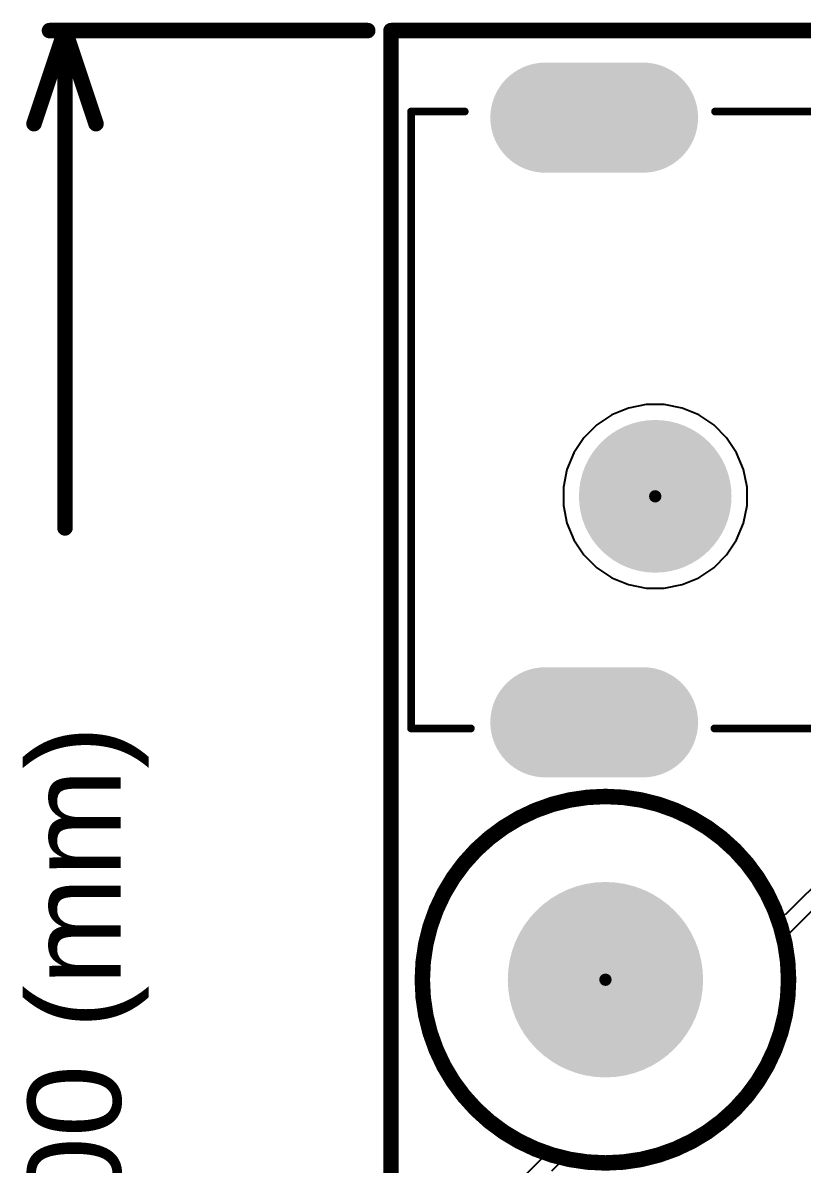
# Model space of a CAD drawing. Header units: inches. Extents: x -0.24 to 5.71, y -0.19 to 1.19.
# Drawn here: x -0.237 to 0.265, y 0.457 to 1.193 of the extents above; entities that cross this region are included whole.
import ezdxf

# ---------------------------------------------------------------- set-up
doc = ezdxf.new("R2010")
doc.units = ezdxf.units.IN
doc.header["$MEASUREMENT"] = 0
for name, color, linetype in [('Board Outline', 216, 'Continuous'), ('Bottom Layer', 5, 'Continuous'), ('Bottom Solder', 6, 'Continuous'), ('Multi-Layer', 9, 'Continuous'), ('Pad Holes', 156, 'Continuous'), ('Top Layer', 1, 'Continuous'), ('Top Overlay', 2, 'Continuous'), ('Top Solder', 216, 'Continuous')]:
    doc.layers.add(name, color=color, linetype=linetype)
doc.styles.add('Arial', font='', dxfattribs={"height": 0.2})
doc.styles.get('Arial').set_extended_font_data('Arial')

# ---------------------------------------------------------------- blocks, each defined once
blk = doc.blocks.new('PJ_051AH_50')
at = {"layer": 'Bottom Layer'}
h = blk.add_hatch(color=5, dxfattribs=at)
edge = h.paths.add_edge_path()
edge.add_arc((0.1122, 0.19488), 0.0315, 90, 270)
edge.add_line((0.1122, 0.16339), (0.1752, 0.16339))
edge.add_arc((0.1752, 0.19488), 0.0315, 270, 450)
edge.add_line((0.1752, 0.22638), (0.1122, 0.22638))
h = blk.add_hatch(color=5, dxfattribs=at)
edge = h.paths.add_edge_path()
edge.add_arc((-0.11417, 0.17913), 0.02953, 270, 450)
edge.add_line((-0.11417, 0.20866), (-0.17323, 0.20866))
edge.add_arc((-0.17323, 0.17913), 0.02953, 90, 270)
edge.add_line((-0.17323, 0.14961), (-0.11417, 0.14961))
h = blk.add_hatch(color=5, dxfattribs=at)
edge = h.paths.add_edge_path()
edge.add_arc((-0.11417, 0.04921), 0.02953, 270, 450)
edge.add_line((-0.11417, 0.07874), (-0.17323, 0.07874))
edge.add_arc((-0.17323, 0.04921), 0.02953, 90, 270)
edge.add_line((-0.17323, 0.01969), (-0.11417, 0.01969))
h = blk.add_hatch(color=5, dxfattribs=at)
edge = h.paths.add_edge_path()
edge.add_arc((-0.17323, -0.15945), 0.02953, 90, 270)
edge.add_line((-0.17323, -0.18898), (-0.11417, -0.18898))
edge.add_arc((-0.11417, -0.15945), 0.02953, 270, 450)
edge.add_line((-0.11417, -0.12992), (-0.17323, -0.12992))
h = blk.add_hatch(color=5, dxfattribs=at)
edge = h.paths.add_edge_path()
edge.add_arc((0.1122, -0.19488), 0.0315, 90, 270)
edge.add_line((0.1122, -0.22638), (0.1752, -0.22638))
edge.add_arc((0.1752, -0.19488), 0.0315, 270, 450)
edge.add_line((0.1752, -0.16339), (0.1122, -0.16339))
at = {"layer": 'Bottom Solder'}
h = blk.add_hatch(color=6, dxfattribs=at)
edge = h.paths.add_edge_path()
edge.add_arc((0.1122, 0.19488), 0.0355, 90, 270)
edge.add_line((0.1122, 0.15939), (0.1752, 0.15939))
edge.add_arc((0.1752, 0.19488), 0.0355, 270, 450)
edge.add_line((0.1752, 0.23038), (0.1122, 0.23038))
h = blk.add_hatch(color=6, dxfattribs=at)
edge = h.paths.add_edge_path()
edge.add_arc((-0.11417, 0.17913), 0.03353, 270, 450)
edge.add_line((-0.11417, 0.21266), (-0.17323, 0.21266))
edge.add_arc((-0.17323, 0.17913), 0.03353, 90, 270)
edge.add_line((-0.17323, 0.14561), (-0.11417, 0.14561))
h = blk.add_hatch(color=6, dxfattribs=at)
edge = h.paths.add_edge_path()
edge.add_arc((-0.11417, 0.04921), 0.03353, 270, 450)
edge.add_line((-0.11417, 0.08274), (-0.17323, 0.08274))
edge.add_arc((-0.17323, 0.04921), 0.03353, 90, 270)
edge.add_line((-0.17323, 0.01569), (-0.11417, 0.01569))
h = blk.add_hatch(color=6, dxfattribs=at)
edge = h.paths.add_edge_path()
edge.add_arc((0.10433, 0.04921), 0.004, 0, 360)
h = blk.add_hatch(color=6, dxfattribs=at)
edge = h.paths.add_edge_path()
edge.add_arc((-0.17323, -0.15945), 0.03353, 90, 270)
edge.add_line((-0.17323, -0.19298), (-0.11417, -0.19298))
edge.add_arc((-0.11417, -0.15945), 0.03353, 270, 450)
edge.add_line((-0.11417, -0.12592), (-0.17323, -0.12592))
h = blk.add_hatch(color=6, dxfattribs=at)
edge = h.paths.add_edge_path()
edge.add_arc((0.1122, -0.19488), 0.0355, 90, 270)
edge.add_line((0.1122, -0.23038), (0.1752, -0.23038))
edge.add_arc((0.1752, -0.19488), 0.0355, 270, 450)
edge.add_line((0.1752, -0.15939), (0.1122, -0.15939))
at = {"layer": 'Multi-Layer'}
h = blk.add_hatch(color=9, dxfattribs=at)
edge = h.paths.add_edge_path()
edge.add_arc((0.1122, 0.19488), 0.0315, 90, 270)
edge.add_line((0.1122, 0.16339), (0.1752, 0.16339))
edge.add_arc((0.1752, 0.19488), 0.0315, 270, 450)
edge.add_line((0.1752, 0.22638), (0.1122, 0.22638))
h = blk.add_hatch(color=9, dxfattribs=at)
edge = h.paths.add_edge_path()
edge.add_arc((-0.11417, 0.17913), 0.02953, 270, 450)
edge.add_line((-0.11417, 0.20866), (-0.17323, 0.20866))
edge.add_arc((-0.17323, 0.17913), 0.02953, 90, 270)
edge.add_line((-0.17323, 0.14961), (-0.11417, 0.14961))
h = blk.add_hatch(color=9, dxfattribs=at)
edge = h.paths.add_edge_path()
edge.add_arc((-0.11417, 0.04921), 0.02953, 270, 450)
edge.add_line((-0.11417, 0.07874), (-0.17323, 0.07874))
edge.add_arc((-0.17323, 0.04921), 0.02953, 90, 270)
edge.add_line((-0.17323, 0.01969), (-0.11417, 0.01969))
h = blk.add_hatch(color=9, dxfattribs=at)
edge = h.paths.add_edge_path()
edge.add_arc((-0.17323, -0.15945), 0.02953, 90, 270)
edge.add_line((-0.17323, -0.18898), (-0.11417, -0.18898))
edge.add_arc((-0.11417, -0.15945), 0.02953, 270, 450)
edge.add_line((-0.11417, -0.12992), (-0.17323, -0.12992))
h = blk.add_hatch(color=9, dxfattribs=at)
edge = h.paths.add_edge_path()
edge.add_arc((0.1122, -0.19488), 0.0315, 90, 270)
edge.add_line((0.1122, -0.22638), (0.1752, -0.22638))
edge.add_arc((0.1752, -0.19488), 0.0315, 270, 450)
edge.add_line((0.1752, -0.16339), (0.1122, -0.16339))
at = {"layer": 'Pad Holes'}
for points in [[(0.09843, 0.21063), (0.18898, 0.21063), (0.18898, 0.17913), (0.09843, 0.17913)], [(-0.10433, 0.16339), (-0.18307, 0.16339), (-0.18307, 0.19488), (-0.10433, 0.19488)], [(-0.10433, 0.03346), (-0.18307, 0.03346), (-0.18307, 0.06496), (-0.10433, 0.06496)], [(-0.18307, -0.1437), (-0.10433, -0.1437), (-0.10433, -0.1752), (-0.18307, -0.1752)], [(0.09843, -0.17913), (0.18898, -0.17913), (0.18898, -0.21063), (0.09843, -0.21063)]]:
    blk.add_hatch(color=7, dxfattribs=at).paths.add_polyline_path(points)
h = blk.add_hatch(color=7, dxfattribs=at)
edge = h.paths.add_edge_path()
edge.add_arc((0.10433, 0.04921), 0.04921, 0, 360)
at = {"layer": 'Top Layer'}
h = blk.add_hatch(color=1, dxfattribs=at)
edge = h.paths.add_edge_path()
edge.add_arc((0.1122, 0.19488), 0.0315, 90, 270)
edge.add_line((0.1122, 0.16339), (0.1752, 0.16339))
edge.add_arc((0.1752, 0.19488), 0.0315, 270, 450)
edge.add_line((0.1752, 0.22638), (0.1122, 0.22638))
h = blk.add_hatch(color=1, dxfattribs=at)
edge = h.paths.add_edge_path()
edge.add_arc((-0.11417, 0.17913), 0.02953, 270, 450)
edge.add_line((-0.11417, 0.20866), (-0.17323, 0.20866))
edge.add_arc((-0.17323, 0.17913), 0.02953, 90, 270)
edge.add_line((-0.17323, 0.14961), (-0.11417, 0.14961))
h = blk.add_hatch(color=1, dxfattribs=at)
edge = h.paths.add_edge_path()
edge.add_arc((-0.11417, 0.04921), 0.02953, 270, 450)
edge.add_line((-0.11417, 0.07874), (-0.17323, 0.07874))
edge.add_arc((-0.17323, 0.04921), 0.02953, 90, 270)
edge.add_line((-0.17323, 0.01969), (-0.11417, 0.01969))
h = blk.add_hatch(color=1, dxfattribs=at)
edge = h.paths.add_edge_path()
edge.add_arc((-0.17323, -0.15945), 0.02953, 90, 270)
edge.add_line((-0.17323, -0.18898), (-0.11417, -0.18898))
edge.add_arc((-0.11417, -0.15945), 0.02953, 270, 450)
edge.add_line((-0.11417, -0.12992), (-0.17323, -0.12992))
h = blk.add_hatch(color=1, dxfattribs=at)
edge = h.paths.add_edge_path()
edge.add_arc((0.1122, -0.19488), 0.0315, 90, 270)
edge.add_line((0.1122, -0.22638), (0.1752, -0.22638))
edge.add_arc((0.1752, -0.19488), 0.0315, 270, 450)
edge.add_line((0.1752, -0.16339), (0.1122, -0.16339))
at = {"layer": 'Top Solder'}
h = blk.add_hatch(color=216, dxfattribs=at)
edge = h.paths.add_edge_path()
edge.add_arc((0.1122, 0.19488), 0.0355, 90, 270)
edge.add_line((0.1122, 0.15939), (0.1752, 0.15939))
edge.add_arc((0.1752, 0.19488), 0.0355, 270, 450)
edge.add_line((0.1752, 0.23038), (0.1122, 0.23038))
h = blk.add_hatch(color=216, dxfattribs=at)
edge = h.paths.add_edge_path()
edge.add_arc((-0.11417, 0.17913), 0.03353, 270, 450)
edge.add_line((-0.11417, 0.21266), (-0.17323, 0.21266))
edge.add_arc((-0.17323, 0.17913), 0.03353, 90, 270)
edge.add_line((-0.17323, 0.14561), (-0.11417, 0.14561))
h = blk.add_hatch(color=216, dxfattribs=at)
edge = h.paths.add_edge_path()
edge.add_arc((-0.11417, 0.04921), 0.03353, 270, 450)
edge.add_line((-0.11417, 0.08274), (-0.17323, 0.08274))
edge.add_arc((-0.17323, 0.04921), 0.03353, 90, 270)
edge.add_line((-0.17323, 0.01569), (-0.11417, 0.01569))
h = blk.add_hatch(color=216, dxfattribs=at)
edge = h.paths.add_edge_path()
edge.add_arc((0.10433, 0.04921), 0.004, 0, 360)
h = blk.add_hatch(color=216, dxfattribs=at)
edge = h.paths.add_edge_path()
edge.add_arc((-0.17323, -0.15945), 0.03353, 90, 270)
edge.add_line((-0.17323, -0.19298), (-0.11417, -0.19298))
edge.add_arc((-0.11417, -0.15945), 0.03353, 270, 450)
edge.add_line((-0.11417, -0.12592), (-0.17323, -0.12592))
h = blk.add_hatch(color=216, dxfattribs=at)
edge = h.paths.add_edge_path()
edge.add_arc((0.1122, -0.19488), 0.0355, 90, 270)
edge.add_line((0.1122, -0.23038), (0.1752, -0.23038))
edge.add_arc((0.1752, -0.19488), 0.0355, 270, 450)
edge.add_line((0.1752, -0.15939), (0.1122, -0.15939))
at = {"layer": 'Top Overlay'}
for points in [[(-0.145, 0.219, 0.01, 0.01, 0), (-0.151, 0.225, 0.01, 0.01, 0)], [(-0.139, 0.225, 0.01, 0.01, 0), (-0.151, 0.225, 0.01, 0.01, 0)], [(-0.139, 0.225, 0.01, 0.01, 0), (-0.145, 0.219, 0.01, 0.01, 0)], [(0.06614, 0.19882, 0.005, 0.005, 0), (-0.07402, 0.19882, 0.005, 0.005, 0)], [(0.26181, 0.19882, 0.005, 0.005, 0), (0.22323, 0.19882, 0.005, 0.005, 0)], [(0.26181, 0.19882, 0.005, 0.005, 0), (0.26181, -0.19882, 0.005, 0.005, 0)], [(-0.19094, 0.13701, 0.005, 0.005, 0), (-0.19094, 0.08543, 0.005, 0.005, 0)], [(-0.19094, 0.00315, 0.005, 0.005, 0), (-0.19094, -0.11732, 0.005, 0.005, 0)], [(0.06575, -0.19882, 0.005, 0.005, 0), (-0.09252, -0.19882, 0.005, 0.005, 0)], [(0.26181, -0.19882, 0.005, 0.005, 0), (0.22717, -0.19882, 0.005, 0.005, 0)]]:
    blk.add_lwpolyline(points, format="xyseb", dxfattribs=at)
for points in [[(-0.1535, 0.225, 0.005, 0.005, 1), (-0.1485, 0.225, 0.005, 0.005, 1)], [(-0.1535, 0.225, 0.005, 0.005, 1), (-0.1485, 0.225, 0.005, 0.005, 1)], [(-0.1415, 0.225, 0.005, 0.005, 1), (-0.1365, 0.225, 0.005, 0.005, 1)], [(-0.1415, 0.225, 0.005, 0.005, 1), (-0.1365, 0.225, 0.005, 0.005, 1)], [(-0.1475, 0.219, 0.005, 0.005, 1), (-0.1425, 0.219, 0.005, 0.005, 1)], [(-0.1475, 0.219, 0.005, 0.005, 1), (-0.1425, 0.219, 0.005, 0.005, 1)], [(-0.07527, 0.19882, 0.0025, 0.0025, 1), (-0.07277, 0.19882, 0.0025, 0.0025, 1)], [(0.06489, 0.19882, 0.0025, 0.0025, 1), (0.06739, 0.19882, 0.0025, 0.0025, 1)], [(0.22198, 0.19882, 0.0025, 0.0025, 1), (0.22448, 0.19882, 0.0025, 0.0025, 1)], [(0.26056, 0.19882, 0.0025, 0.0025, 1), (0.26306, 0.19882, 0.0025, 0.0025, 1)], [(0.26056, 0.19882, 0.0025, 0.0025, 1), (0.26306, 0.19882, 0.0025, 0.0025, 1)], [(-0.19219, 0.13701, 0.0025, 0.0025, 1), (-0.18969, 0.13701, 0.0025, 0.0025, 1)], [(-0.19219, 0.08543, 0.0025, 0.0025, 1), (-0.18969, 0.08543, 0.0025, 0.0025, 1)], [(-0.19219, 0.00315, 0.0025, 0.0025, 1), (-0.18969, 0.00315, 0.0025, 0.0025, 1)], [(-0.19219, -0.11732, 0.0025, 0.0025, 1), (-0.18969, -0.11732, 0.0025, 0.0025, 1)], [(-0.09377, -0.19882, 0.0025, 0.0025, 1), (-0.09127, -0.19882, 0.0025, 0.0025, 1)], [(0.0645, -0.19882, 0.0025, 0.0025, 1), (0.067, -0.19882, 0.0025, 0.0025, 1)], [(0.22592, -0.19882, 0.0025, 0.0025, 1), (0.22842, -0.19882, 0.0025, 0.0025, 1)], [(0.26056, -0.19882, 0.0025, 0.0025, 1), (0.26306, -0.19882, 0.0025, 0.0025, 1)], [(0.26056, -0.19882, 0.0025, 0.0025, 1), (0.26306, -0.19882, 0.0025, 0.0025, 1)]]:
    blk.add_lwpolyline(points, format="xyseb", close=True, dxfattribs=at)

msp = doc.modelspace()

# ---------------------------------------------------------------- hatches: boundary and pattern name
at = {"layer": 'Bottom Solder'}
h = msp.add_hatch(color=6, dxfattribs=at)
edge = h.paths.add_edge_path()
edge.add_arc((0.13856, 0.5762), 0.004, 0, 360)
at = {"layer": 'Pad Holes'}
h = msp.add_hatch(color=7, dxfattribs=at)
edge = h.paths.add_edge_path()
edge.add_arc((0.13856, 0.5762), 0.06299, 0, 360)
at = {"layer": 'Top Solder'}
h = msp.add_hatch(color=216, dxfattribs=at)
edge = h.paths.add_edge_path()
edge.add_arc((0.13856, 0.5762), 0.004, 0, 360)

# ---------------------------------------------------------------- linework, layer by layer
at = {"layer": 'Board Outline'}
for points in [[(0.00026, 1.188, 0.01, 0.01, 0), (0.00026, 0.007, 0.01, 0.01, 0)], [(0.00026, 1.188, 0.01, 0.01, 0), (5.709, 1.188, 0.01, 0.01, 0)], [(0.00026, 1.188, 0.008, 0.008, 0), (0.00026, 0.007, 0.008, 0.008, 0)], [(0.00026, 1.188, 0.008, 0.008, 0), (5.709, 1.188, 0.008, 0.008, 0)]]:
    msp.add_lwpolyline(points, format="xyseb", dxfattribs=at)
for points in [[(-0.00224, 1.188, 0.005, 0.005, 1), (0.00276, 1.188, 0.005, 0.005, 1)], [(-0.00224, 1.188, 0.005, 0.005, 1), (0.00276, 1.188, 0.005, 0.005, 1)], [(-0.00174, 1.188, 0.004, 0.004, 1), (0.00226, 1.188, 0.004, 0.004, 1)], [(-0.00174, 1.188, 0.004, 0.004, 1), (0.00226, 1.188, 0.004, 0.004, 1)]]:
    msp.add_lwpolyline(points, format="xyseb", close=True, dxfattribs=at)
at = {"layer": 'Bottom Layer'}
for p, q in [((0.00026, 0.007), (0.00026, 1.188)), ((0.00026, 1.188), (5.42971, 1.188)), ((0.1534, 0.94472), (0.14262, 0.94026)), ((0.16484, 0.947), (0.1534, 0.94472)), ((0.1765, 0.947), (0.16484, 0.947)), ((0.18794, 0.94472), (0.1765, 0.947)), ((0.19872, 0.94026), (0.18794, 0.94472)), ((0.14262, 0.94026), (0.13292, 0.93378)), ((0.20842, 0.93378), (0.19872, 0.94026)), ((0.13292, 0.93378), (0.12468, 0.92553)), ((0.21666, 0.92553), (0.20842, 0.93378)), ((0.12468, 0.92553), (0.1182, 0.91583)), ((0.22314, 0.91583), (0.21666, 0.92553)), ((0.1182, 0.91583), (0.11373, 0.90506)), ((0.22761, 0.90506), (0.22314, 0.91583)), ((0.11373, 0.90506), (0.11146, 0.89362)), ((0.22988, 0.89362), (0.22761, 0.90506)), ((0.11146, 0.89362), (0.11146, 0.88196)), ((0.22988, 0.88196), (0.22988, 0.89362)), ((0.11146, 0.88196), (0.11373, 0.87052)), ((0.22761, 0.87052), (0.22988, 0.88196)), ((0.11373, 0.87052), (0.1182, 0.85974)), ((0.22314, 0.85974), (0.22761, 0.87052)), ((0.1182, 0.85974), (0.12468, 0.85004)), ((0.21666, 0.85004), (0.22314, 0.85974)), ((0.12468, 0.85004), (0.13292, 0.84179)), ((0.20842, 0.84179), (0.21666, 0.85004)), ((0.13292, 0.84179), (0.14262, 0.83531)), ((0.19872, 0.83531), (0.20842, 0.84179)), ((0.14262, 0.83531), (0.1534, 0.83085)), ((0.18794, 0.83085), (0.19872, 0.83531)), ((0.1534, 0.83085), (0.16484, 0.82857)), ((0.16484, 0.82857), (0.1765, 0.82857)), ((0.1765, 0.82857), (0.18794, 0.83085)), ((0.10051, 0.68828), (0.11547, 0.69229)), ((0.11547, 0.69229), (0.10051, 0.68828)), ((0.11547, 0.69229), (0.13082, 0.69431)), ((0.13082, 0.69431), (0.11547, 0.69229)), ((0.13082, 0.69431), (0.13856, 0.69431)), ((0.1463, 0.69431), (0.13082, 0.69431)), ((0.13856, 0.69431), (0.1463, 0.69431)), ((0.1463, 0.69431), (0.16165, 0.69229)), ((0.16165, 0.69229), (0.1463, 0.69431)), ((0.16165, 0.69229), (0.17661, 0.68828)), ((0.17661, 0.68828), (0.16165, 0.69229)), ((0.08621, 0.68236), (0.10051, 0.68828)), ((0.10051, 0.68828), (0.08621, 0.68236)), ((0.17661, 0.68828), (0.19091, 0.68236)), ((0.19091, 0.68236), (0.17661, 0.68828)), ((0.0728, 0.67461), (0.08621, 0.68236)), ((0.08621, 0.68236), (0.0728, 0.67461)), ((0.19091, 0.68236), (0.20432, 0.67461)), ((0.20432, 0.67461), (0.19091, 0.68236)), ((0.06052, 0.66519), (0.0728, 0.67461)), ((0.0728, 0.67461), (0.06052, 0.66519)), ((0.20432, 0.67461), (0.2166, 0.66519)), ((0.2166, 0.66519), (0.20432, 0.67461)), ((0.04957, 0.65424), (0.06052, 0.66519)), ((0.06052, 0.66519), (0.04957, 0.65424)), ((0.2166, 0.66519), (0.22755, 0.65424)), ((0.22755, 0.65424), (0.2166, 0.66519)), ((0.04014, 0.64196), (0.04957, 0.65424)), ((0.04957, 0.65424), (0.04014, 0.64196)), ((0.22755, 0.65424), (0.23698, 0.64196)), ((0.23698, 0.64196), (0.22755, 0.65424)), ((0.0324, 0.62855), (0.04014, 0.64196)), ((0.04014, 0.64196), (0.0324, 0.62855)), ((0.23698, 0.64196), (0.24472, 0.62855)), ((0.24472, 0.62855), (0.23698, 0.64196)), ((0.02648, 0.61425), (0.0324, 0.62855)), ((0.0324, 0.62855), (0.02648, 0.61425)), ((0.24472, 0.62855), (0.25064, 0.61425)), ((0.25064, 0.61425), (0.24472, 0.62855)), ((0.02247, 0.59929), (0.02648, 0.61425)), ((0.02648, 0.61425), (0.02247, 0.59929)), ((0.25064, 0.61425), (0.25465, 0.59929)), ((0.25465, 0.59929), (0.25064, 0.61425)), ((0.02045, 0.58394), (0.02247, 0.59929)), ((0.02247, 0.59929), (0.02045, 0.58394)), ((0.25465, 0.59929), (0.25667, 0.58394)), ((0.25667, 0.58394), (0.25465, 0.59929)), ((0.02045, 0.5762), (0.02045, 0.58394)), ((0.02045, 0.58394), (0.02045, 0.56846)), ((0.25667, 0.58394), (0.25667, 0.5762)), ((0.25667, 0.56846), (0.25667, 0.58394)), ((0.02045, 0.56846), (0.02045, 0.5762)), ((0.25667, 0.5762), (0.25667, 0.56846)), ((0.02247, 0.55311), (0.02045, 0.56846)), ((0.02045, 0.56846), (0.02247, 0.55311)), ((0.25667, 0.56846), (0.25465, 0.55311)), ((0.25465, 0.55311), (0.25667, 0.56846)), ((0.02648, 0.53815), (0.02247, 0.55311)), ((0.02247, 0.55311), (0.02648, 0.53815)), ((0.25465, 0.55311), (0.25064, 0.53815)), ((0.25064, 0.53815), (0.25465, 0.55311)), ((0.0324, 0.52385), (0.02648, 0.53815)), ((0.02648, 0.53815), (0.0324, 0.52385)), ((0.25064, 0.53815), (0.24472, 0.52385)), ((0.24472, 0.52385), (0.25064, 0.53815)), ((0.04014, 0.51044), (0.0324, 0.52385)), ((0.0324, 0.52385), (0.04014, 0.51044)), ((0.24472, 0.52385), (0.23698, 0.51044)), ((0.23698, 0.51044), (0.24472, 0.52385)), ((0.04957, 0.49816), (0.04014, 0.51044)), ((0.04014, 0.51044), (0.04957, 0.49816)), ((0.23698, 0.51044), (0.22755, 0.49816)), ((0.22755, 0.49816), (0.23698, 0.51044)), ((0.06052, 0.48721), (0.04957, 0.49816)), ((0.04957, 0.49816), (0.06052, 0.48721)), ((0.22755, 0.49816), (0.2166, 0.48721)), ((0.2166, 0.48721), (0.22755, 0.49816)), ((0.0728, 0.47778), (0.06052, 0.48721)), ((0.06052, 0.48721), (0.0728, 0.47778)), ((0.2166, 0.48721), (0.20432, 0.47778)), ((0.20432, 0.47778), (0.2166, 0.48721)), ((0.08621, 0.47004), (0.0728, 0.47778)), ((0.0728, 0.47778), (0.08621, 0.47004)), ((0.20432, 0.47778), (0.19091, 0.47004)), ((0.19091, 0.47004), (0.20432, 0.47778)), ((0.10051, 0.46412), (0.08621, 0.47004)), ((0.08621, 0.47004), (0.10051, 0.46412)), ((0.11547, 0.46011), (0.10051, 0.46412)), ((0.10051, 0.46412), (0.11547, 0.46011)), ((0.17661, 0.46412), (0.16165, 0.46011)), ((0.16165, 0.46011), (0.17661, 0.46412)), ((0.19091, 0.47004), (0.17661, 0.46412)), ((0.17661, 0.46412), (0.19091, 0.47004)), ((0.13082, 0.45809), (0.11547, 0.46011)), ((0.11547, 0.46011), (0.13082, 0.45809)), ((0.13856, 0.45809), (0.13082, 0.45809)), ((0.13082, 0.45809), (0.1463, 0.45809)), ((0.13856, 0.45809), (0.13856, 0.45809)), ((0.1463, 0.45809), (0.13856, 0.45809)), ((0.16165, 0.46011), (0.1463, 0.45809)), ((0.1463, 0.45809), (0.16165, 0.46011))]:
    msp.add_line(p, q, dxfattribs=at)
at = {"layer": 'Top Layer'}
for p, q in [((0.00026, 0.007), (0.00026, 1.188)), ((0.00026, 1.188), (5.42971, 1.188)), ((0.1534, 0.94472), (0.14262, 0.94026)), ((0.16484, 0.947), (0.1534, 0.94472)), ((0.1765, 0.947), (0.16484, 0.947)), ((0.18794, 0.94472), (0.1765, 0.947)), ((0.19872, 0.94026), (0.18794, 0.94472)), ((0.14262, 0.94026), (0.13292, 0.93378)), ((0.20842, 0.93378), (0.19872, 0.94026)), ((0.13292, 0.93378), (0.12468, 0.92553)), ((0.21666, 0.92553), (0.20842, 0.93378)), ((0.12468, 0.92553), (0.1182, 0.91583)), ((0.22314, 0.91583), (0.21666, 0.92553)), ((0.1182, 0.91583), (0.11373, 0.90506)), ((0.22761, 0.90506), (0.22314, 0.91583)), ((0.11373, 0.90506), (0.11146, 0.89362)), ((0.22988, 0.89362), (0.22761, 0.90506)), ((0.11146, 0.89362), (0.11146, 0.88196)), ((0.22988, 0.88196), (0.22988, 0.89362)), ((0.11146, 0.88196), (0.11373, 0.87052)), ((0.22761, 0.87052), (0.22988, 0.88196)), ((0.11373, 0.87052), (0.1182, 0.85974)), ((0.22314, 0.85974), (0.22761, 0.87052)), ((0.1182, 0.85974), (0.12468, 0.85004)), ((0.21666, 0.85004), (0.22314, 0.85974)), ((0.12468, 0.85004), (0.13292, 0.84179)), ((0.20842, 0.84179), (0.21666, 0.85004)), ((0.13292, 0.84179), (0.14262, 0.83531)), ((0.19872, 0.83531), (0.20842, 0.84179)), ((0.14262, 0.83531), (0.1534, 0.83085)), ((0.18794, 0.83085), (0.19872, 0.83531)), ((0.1534, 0.83085), (0.16484, 0.82857)), ((0.16484, 0.82857), (0.1765, 0.82857)), ((0.1765, 0.82857), (0.18794, 0.83085)), ((0.10051, 0.68828), (0.11547, 0.69229)), ((0.11547, 0.69229), (0.10051, 0.68828)), ((0.11547, 0.69229), (0.13082, 0.69431)), ((0.13082, 0.69431), (0.11547, 0.69229)), ((0.13082, 0.69431), (0.13856, 0.69431)), ((0.1463, 0.69431), (0.13082, 0.69431)), ((0.13856, 0.69431), (0.1463, 0.69431)), ((0.1463, 0.69431), (0.16165, 0.69229)), ((0.16165, 0.69229), (0.1463, 0.69431)), ((0.16165, 0.69229), (0.17661, 0.68828)), ((0.17661, 0.68828), (0.16165, 0.69229)), ((0.08621, 0.68236), (0.10051, 0.68828)), ((0.10051, 0.68828), (0.08621, 0.68236)), ((0.17661, 0.68828), (0.19091, 0.68236)), ((0.19091, 0.68236), (0.17661, 0.68828)), ((0.0728, 0.67461), (0.08621, 0.68236)), ((0.08621, 0.68236), (0.0728, 0.67461)), ((0.19091, 0.68236), (0.20432, 0.67461)), ((0.20432, 0.67461), (0.19091, 0.68236)), ((0.06052, 0.66519), (0.0728, 0.67461)), ((0.0728, 0.67461), (0.06052, 0.66519)), ((0.20432, 0.67461), (0.2166, 0.66519)), ((0.2166, 0.66519), (0.20432, 0.67461)), ((0.04957, 0.65424), (0.06052, 0.66519)), ((0.06052, 0.66519), (0.04957, 0.65424)), ((0.2166, 0.66519), (0.22755, 0.65424)), ((0.22755, 0.65424), (0.2166, 0.66519)), ((0.29408, 0.65749), (0.25453, 0.61794)), ((0.04014, 0.64196), (0.04957, 0.65424)), ((0.04957, 0.65424), (0.04014, 0.64196)), ((0.22755, 0.65424), (0.23698, 0.64196)), ((0.23698, 0.64196), (0.22755, 0.65424)), ((0.25373, 0.60272), (0.30129, 0.65028)), ((0.0324, 0.62855), (0.04014, 0.64196)), ((0.04014, 0.64196), (0.0324, 0.62855)), ((0.23698, 0.64196), (0.24472, 0.62855)), ((0.24472, 0.62855), (0.23698, 0.64196)), ((0.02648, 0.61425), (0.0324, 0.62855)), ((0.0324, 0.62855), (0.02648, 0.61425)), ((0.24472, 0.62855), (0.25064, 0.61425)), ((0.24863, 0.61911), (0.24472, 0.62855)), ((0.25453, 0.61794), (0.24863, 0.61911)), ((0.02247, 0.59929), (0.02648, 0.61425)), ((0.02648, 0.61425), (0.02247, 0.59929)), ((0.25064, 0.61425), (0.25465, 0.59929)), ((0.02045, 0.58394), (0.02247, 0.59929)), ((0.02247, 0.59929), (0.02045, 0.58394)), ((0.25465, 0.59929), (0.25373, 0.60272)), ((0.25465, 0.59929), (0.25667, 0.58394)), ((0.25667, 0.58394), (0.25465, 0.59929)), ((0.02045, 0.5762), (0.02045, 0.58394)), ((0.02045, 0.58394), (0.02045, 0.56846)), ((0.25667, 0.58394), (0.25667, 0.5762)), ((0.25667, 0.56846), (0.25667, 0.58394)), ((0.02045, 0.56846), (0.02045, 0.5762)), ((0.25667, 0.5762), (0.25667, 0.56846)), ((0.02247, 0.55311), (0.02045, 0.56846)), ((0.02045, 0.56846), (0.02247, 0.55311)), ((0.25667, 0.56846), (0.25465, 0.55311)), ((0.25465, 0.55311), (0.25667, 0.56846)), ((0.02648, 0.53815), (0.02247, 0.55311)), ((0.02247, 0.55311), (0.02648, 0.53815)), ((0.25465, 0.55311), (0.25064, 0.53815)), ((0.25064, 0.53815), (0.25465, 0.55311)), ((0.0324, 0.52385), (0.02648, 0.53815)), ((0.02648, 0.53815), (0.0324, 0.52385)), ((0.25064, 0.53815), (0.24472, 0.52385)), ((0.24472, 0.52385), (0.25064, 0.53815)), ((0.04014, 0.51044), (0.0324, 0.52385)), ((0.0324, 0.52385), (0.04014, 0.51044)), ((0.24472, 0.52385), (0.23698, 0.51044)), ((0.23698, 0.51044), (0.24472, 0.52385)), ((0.04957, 0.49816), (0.04014, 0.51044)), ((0.04014, 0.51044), (0.04957, 0.49816)), ((0.23698, 0.51044), (0.22755, 0.49816)), ((0.22755, 0.49816), (0.23698, 0.51044)), ((0.06052, 0.48721), (0.04957, 0.49816)), ((0.04957, 0.49816), (0.06052, 0.48721)), ((0.22755, 0.49816), (0.2166, 0.48721)), ((0.2166, 0.48721), (0.22755, 0.49816)), ((0.0728, 0.47778), (0.06052, 0.48721)), ((0.06052, 0.48721), (0.0728, 0.47778)), ((0.2166, 0.48721), (0.20432, 0.47778)), ((0.20432, 0.47778), (0.2166, 0.48721)), ((0.08621, 0.47004), (0.0728, 0.47778)), ((0.0728, 0.47778), (0.08621, 0.47004)), ((0.20432, 0.47778), (0.19091, 0.47004)), ((0.19091, 0.47004), (0.20432, 0.47778)), ((0.10051, 0.46412), (0.08621, 0.47004)), ((0.08621, 0.47004), (0.09565, 0.46613)), ((0.09565, 0.46613), (0.09682, 0.46023)), ((0.11547, 0.46011), (0.10051, 0.46412)), ((0.17661, 0.46412), (0.16165, 0.46011)), ((0.16165, 0.46011), (0.17661, 0.46412)), ((0.19091, 0.47004), (0.17661, 0.46412)), ((0.17661, 0.46412), (0.19091, 0.47004)), ((0.09682, 0.46023), (0.07971, 0.44312)), ((0.10403, 0.45302), (0.11204, 0.46103)), ((0.11204, 0.46103), (0.11547, 0.46011)), ((0.13082, 0.45809), (0.11547, 0.46011)), ((0.11547, 0.46011), (0.13082, 0.45809)), ((0.13856, 0.45809), (0.13082, 0.45809)), ((0.13082, 0.45809), (0.1463, 0.45809)), ((0.13856, 0.45809), (0.13856, 0.45809)), ((0.1463, 0.45809), (0.13856, 0.45809)), ((0.16165, 0.46011), (0.1463, 0.45809)), ((0.1463, 0.45809), (0.16165, 0.46011))]:
    msp.add_line(p, q, dxfattribs=at)
at = {"layer": 'Top Overlay'}
for points in [[(-0.23, 1.128, 0.01, 0.01, 0), (-0.21, 1.188, 0.01, 0.01, 0)], [(-0.22, 1.188, 0.01, 0.01, 0), (-0.01474, 1.188, 0.01, 0.01, 0)], [(-0.21, 1.188, 0.01, 0.01, 0), (-0.19, 1.128, 0.01, 0.01, 0)], [(-0.21, 0.86741, 0.01, 0.01, 0), (-0.21, 1.188, 0.01, 0.01, 0)]]:
    msp.add_lwpolyline(points, format="xyseb", dxfattribs=at)
for points in [[(-0.2225, 1.188, 0.005, 0.005, 1), (-0.2175, 1.188, 0.005, 0.005, 1)], [(-0.2125, 1.188, 0.005, 0.005, 1), (-0.2075, 1.188, 0.005, 0.005, 1)], [(-0.2125, 1.188, 0.005, 0.005, 1), (-0.2075, 1.188, 0.005, 0.005, 1)], [(-0.2125, 1.188, 0.005, 0.005, 1), (-0.2075, 1.188, 0.005, 0.005, 1)], [(-0.01724, 1.188, 0.005, 0.005, 1), (-0.01224, 1.188, 0.005, 0.005, 1)], [(-0.2325, 1.128, 0.005, 0.005, 1), (-0.2275, 1.128, 0.005, 0.005, 1)], [(-0.1925, 1.128, 0.005, 0.005, 1), (-0.1875, 1.128, 0.005, 0.005, 1)], [(-0.2125, 0.86741, 0.005, 0.005, 1), (-0.2075, 0.86741, 0.005, 0.005, 1)], [(0.25667, 0.5762, 0.01, 0.01, 1), (0.02045, 0.5762, 0.01, 0.01, 1)], [(0.01795, 0.5762, 0.005, 0.005, 1), (0.02295, 0.5762, 0.005, 0.005, 1)], [(0.25417, 0.5762, 0.005, 0.005, 1), (0.25917, 0.5762, 0.005, 0.005, 1)]]:
    msp.add_lwpolyline(points, format="xyseb", close=True, dxfattribs=at)

# ---------------------------------------------------------------- block references
at = {"rotation": 180}
msp.add_blockref('PJ_051AH_50', (0.275, 0.937), dxfattribs=at)

# ---------------------------------------------------------------- texts
at = {"layer": 'Top Overlay', "style": 'Arial'}
msp.add_text('30.00 (mm)', height=0.06, rotation=90, dxfattribs=at).set_placement((-0.17401, 0.31159))

doc.saveas('drawing.dxf')
